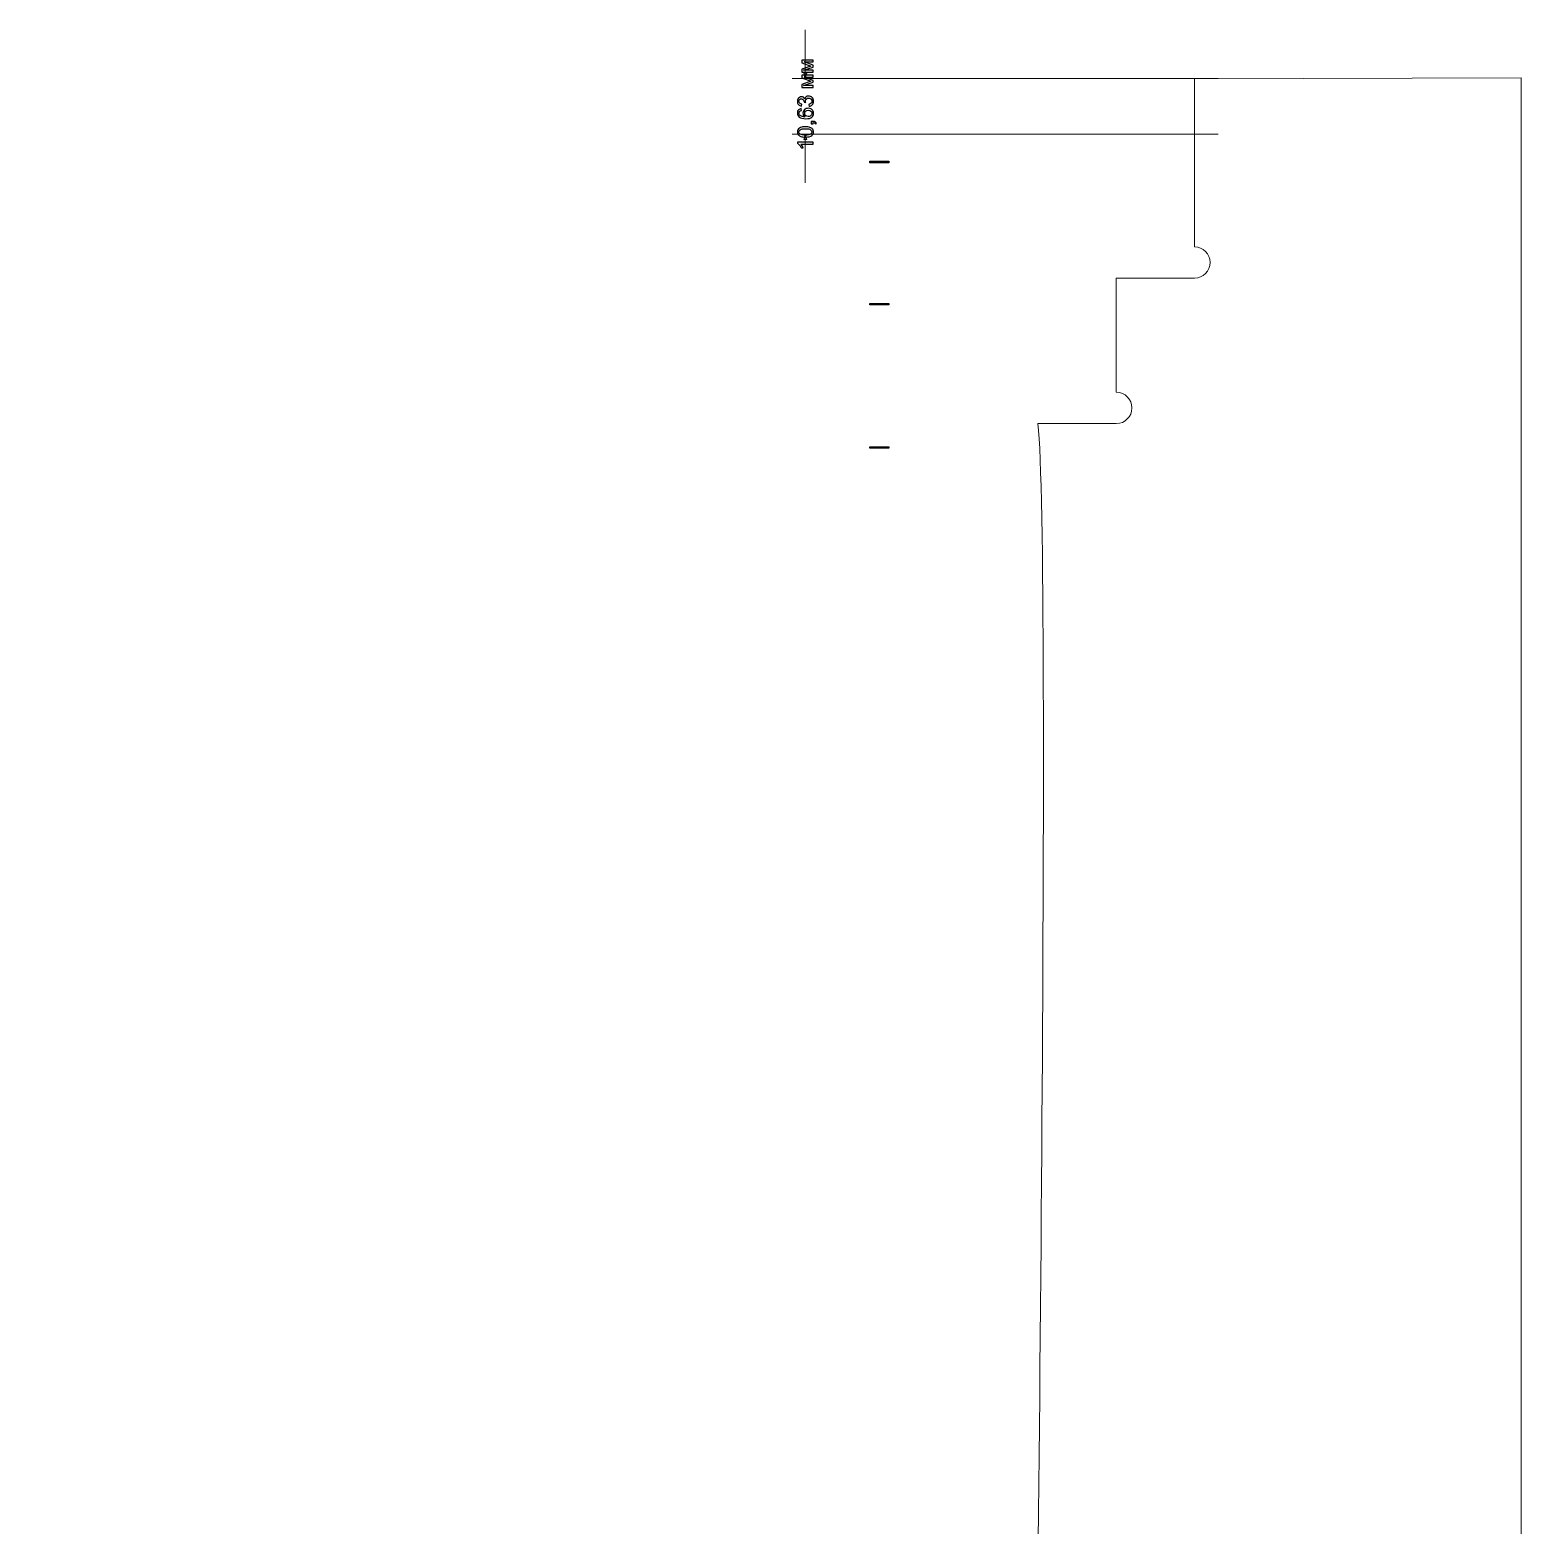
# Model space of a CAD drawing. Header units: millimetres. Extents: x -998 to 1016, y -1915 to 1914.
# Drawn here: x -95.7 to 190.1, y 1627.3 to 1913.8 of the extents above; entities that cross this region are included whole.
import ezdxf

# ---------------------------------------------------------------- set-up
doc = ezdxf.new("R2010")
doc.units = ezdxf.units.MM
doc.header["$MEASUREMENT"] = 0
doc.header["$XCLIPFRAME"] = 0
doc.layers.add('layer 1', color=7, linetype='Continuous')
picture_1 = doc.add_image_def('image1.jpg', size_in_pixel=(18734, 1526))
picture_2 = doc.add_image_def('image2.jpg', size_in_pixel=(18734, 1526))
picture_3 = doc.add_image_def('image3.jpg', size_in_pixel=(18734, 1526))

msp = doc.modelspace()

# ---------------------------------------------------------------- linework, layer by layer
at = {"layer": 'layer 1', "color": 155, "lineweight": 9}
for points in [[(52.8958, 1904.4737), (52.8958, 1904.4737), (52.8958, 1913.8064), (52.8958, 1913.8064)], [(131.9908, 1904.4737), (131.9908, 1904.4737), (50.3958, 1904.4737), (50.3958, 1904.4737)], [(131.9908, 1893.8458), (131.9908, 1893.8458), (50.3958, 1893.8458), (50.3958, 1893.8458)], [(52.8958, 1884.5131), (52.8958, 1884.5131), (52.8958, 1893.8458), (52.8958, 1893.8458)]]:
    msp.add_open_spline(points, degree=3, dxfattribs=at)
at = {"layer": 'layer 1', "color": 155}
for points, knots in [([(52.2205, 1905.7104), (52.2205, 1905.7104), (52.2205, 1906.2833), (52.2205, 1906.2833), (52.2205, 1906.2833), (52.2205, 1906.2833), (53.9787, 1906.864), (53.9787, 1906.864), (53.9787, 1906.864), (53.9787, 1906.864), (52.2205, 1907.5067), (52.2205, 1907.5067), (52.2205, 1907.5067), (52.2205, 1907.5067), (52.2205, 1908.0387), (52.2205, 1908.0387), (52.2205, 1908.0387), (52.2205, 1908.0387), (54.4176, 1908.0387), (54.4176, 1908.0387), (54.4176, 1908.0387), (54.4176, 1908.0387), (54.4176, 1907.6662), (54.4176, 1907.6662), (54.4176, 1907.6662), (54.4176, 1907.6662), (52.6488, 1907.6662), (52.6488, 1907.6662), (52.6488, 1907.6662), (52.6488, 1907.6662), (54.4176, 1907.0192), (54.4176, 1907.0192), (54.4176, 1907.0192), (54.4176, 1907.0192), (54.4176, 1906.6862), (54.4176, 1906.6862), (54.4176, 1906.6862), (54.4176, 1906.6862), (52.5641, 1906.0745), (52.5641, 1906.0745), (52.5641, 1906.0745), (52.5641, 1906.0745), (54.4176, 1906.0745), (54.4176, 1906.0745), (54.4176, 1906.0745), (54.4176, 1906.0745), (54.4176, 1905.7104), (54.4176, 1905.7104), (54.4176, 1905.7104), (54.4176, 1905.7104), (52.2205, 1905.7104), (52.2205, 1905.7104)], [0, 0, 0, 0, 0.07142857, 0.07142857, 0.07142857, 0.07142857, 0.14285714, 0.14285714, 0.14285714, 0.14285714, 0.21428571, 0.21428571, 0.21428571, 0.21428571, 0.28571429, 0.28571429, 0.28571429, 0.28571429, 0.35714286, 0.35714286, 0.35714286, 0.35714286, 0.42857143, 0.42857143, 0.42857143, 0.42857143, 0.5, 0.5, 0.5, 0.5, 0.57142857, 0.57142857, 0.57142857, 0.57142857, 0.64285714, 0.64285714, 0.64285714, 0.64285714, 0.71428571, 0.71428571, 0.71428571, 0.71428571, 0.78571429, 0.78571429, 0.78571429, 0.78571429, 0.85714286, 0.85714286, 0.85714286, 0.85714286, 1, 1, 1, 1]), ([(52.2205, 1902.8), (52.2205, 1902.8), (52.2205, 1903.3729), (52.2205, 1903.3729), (52.2205, 1903.3729), (52.2205, 1903.3729), (53.9787, 1903.9536), (53.9787, 1903.9536), (53.9787, 1903.9536), (53.9787, 1903.9536), (52.2205, 1904.5963), (52.2205, 1904.5963), (52.2205, 1904.5963), (52.2205, 1904.5963), (52.2205, 1905.1283), (52.2205, 1905.1283), (52.2205, 1905.1283), (52.2205, 1905.1283), (54.4176, 1905.1283), (54.4176, 1905.1283), (54.4176, 1905.1283), (54.4176, 1905.1283), (54.4176, 1904.7558), (54.4176, 1904.7558), (54.4176, 1904.7558), (54.4176, 1904.7558), (52.6488, 1904.7558), (52.6488, 1904.7558), (52.6488, 1904.7558), (52.6488, 1904.7558), (54.4176, 1904.1088), (54.4176, 1904.1088), (54.4176, 1904.1088), (54.4176, 1904.1088), (54.4176, 1903.7758), (54.4176, 1903.7758), (54.4176, 1903.7758), (54.4176, 1903.7758), (52.5641, 1903.1641), (52.5641, 1903.1641), (52.5641, 1903.1641), (52.5641, 1903.1641), (54.4176, 1903.1641), (54.4176, 1903.1641), (54.4176, 1903.1641), (54.4176, 1903.1641), (54.4176, 1902.8), (54.4176, 1902.8), (54.4176, 1902.8), (54.4176, 1902.8), (52.2205, 1902.8), (52.2205, 1902.8)], [0, 0, 0, 0, 0.07142857, 0.07142857, 0.07142857, 0.07142857, 0.14285714, 0.14285714, 0.14285714, 0.14285714, 0.21428571, 0.21428571, 0.21428571, 0.21428571, 0.28571429, 0.28571429, 0.28571429, 0.28571429, 0.35714286, 0.35714286, 0.35714286, 0.35714286, 0.42857143, 0.42857143, 0.42857143, 0.42857143, 0.5, 0.5, 0.5, 0.5, 0.57142857, 0.57142857, 0.57142857, 0.57142857, 0.64285714, 0.64285714, 0.64285714, 0.64285714, 0.71428571, 0.71428571, 0.71428571, 0.71428571, 0.78571429, 0.78571429, 0.78571429, 0.78571429, 0.85714286, 0.85714286, 0.85714286, 0.85714286, 1, 1, 1, 1]), ([(53.6133, 1899.1551), (53.6133, 1899.1551), (53.5625, 1899.5276), (53.5625, 1899.5276), (53.5625, 1899.5276), (53.7741, 1899.5707), (53.9265, 1899.6426), (54.0197, 1899.7449), (54.0197, 1899.7449), (54.1128, 1899.8472), (54.1594, 1899.9728), (54.1594, 1900.1217), (54.1594, 1900.1217), (54.1594, 1900.2981), (54.0987, 1900.447), (53.9773, 1900.5669), (53.9773, 1900.5669), (53.856, 1900.6868), (53.7057, 1900.7468), (53.5265, 1900.7468), (53.5265, 1900.7468), (53.3557, 1900.7468), (53.2146, 1900.6911), (53.1032, 1900.5789), (53.1032, 1900.5789), (52.9924, 1900.4674), (52.9367, 1900.3256), (52.9367, 1900.1527), (52.9367, 1900.1527), (52.9367, 1900.0822), (52.9508, 1899.9947), (52.9783, 1899.8896), (52.9783, 1899.8896), (52.9783, 1899.8896), (52.6523, 1899.9312), (52.6523, 1899.9312), (52.6523, 1899.9312), (52.6551, 1899.9559), (52.6565, 1899.9764), (52.6565, 1899.9912), (52.6565, 1899.9912), (52.6565, 1900.1506), (52.6149, 1900.2932), (52.5324, 1900.4209), (52.5324, 1900.4209), (52.4498, 1900.5479), (52.3228, 1900.6114), (52.1514, 1900.6114), (52.1514, 1900.6114), (52.0152, 1900.6114), (51.9023, 1900.5648), (51.8127, 1900.4724), (51.8127, 1900.4724), (51.7231, 1900.3799), (51.6787, 1900.2607), (51.6787, 1900.1146), (51.6787, 1900.1146), (51.6787, 1899.9693), (51.7245, 1899.8487), (51.8162, 1899.752), (51.8162, 1899.752), (51.908, 1899.6553), (52.0455, 1899.5932), (52.229, 1899.5657), (52.229, 1899.5657), (52.229, 1899.5657), (52.1613, 1899.1932), (52.1613, 1899.1932), (52.1613, 1899.1932), (51.9115, 1899.2391), (51.7175, 1899.3421), (51.5799, 1899.5036), (51.5799, 1899.5036), (51.4423, 1899.6645), (51.3739, 1899.8656), (51.3739, 1900.1055), (51.3739, 1900.1055), (51.3739, 1900.2706), (51.4091, 1900.423), (51.4804, 1900.562), (51.4804, 1900.562), (51.551, 1900.7017), (51.6476, 1900.8082), (51.7697, 1900.8816), (51.7697, 1900.8816), (51.8924, 1900.9557), (52.0223, 1900.9924), (52.1598, 1900.9924), (52.1598, 1900.9924), (52.2904, 1900.9924), (52.4089, 1900.9571), (52.5161, 1900.8872), (52.5161, 1900.8872), (52.6234, 1900.8167), (52.7088, 1900.7122), (52.7723, 1900.5747), (52.7723, 1900.5747), (52.8132, 1900.7539), (52.8993, 1900.8929), (53.0298, 1900.9924), (53.0298, 1900.9924), (53.1596, 1901.0911), (53.3233, 1901.1405), (53.5187, 1901.1405), (53.5187, 1901.1405), (53.7833, 1901.1405), (54.0084, 1901.0439), (54.1925, 1900.8512), (54.1925, 1900.8512), (54.3767, 1900.6579), (54.4684, 1900.4138), (54.4684, 1900.1189), (54.4684, 1900.1189), (54.4684, 1899.8529), (54.3894, 1899.6321), (54.2306, 1899.4564), (54.2306, 1899.4564), (54.0719, 1899.28), (53.8659, 1899.1798), (53.6133, 1899.1551)], [0, 0, 0, 0, 0.03225806, 0.03225806, 0.03225806, 0.03225806, 0.06451613, 0.06451613, 0.06451613, 0.06451613, 0.09677419, 0.09677419, 0.09677419, 0.09677419, 0.12903226, 0.12903226, 0.12903226, 0.12903226, 0.16129032, 0.16129032, 0.16129032, 0.16129032, 0.19354839, 0.19354839, 0.19354839, 0.19354839, 0.22580645, 0.22580645, 0.22580645, 0.22580645, 0.25806452, 0.25806452, 0.25806452, 0.25806452, 0.29032258, 0.29032258, 0.29032258, 0.29032258, 0.32258065, 0.32258065, 0.32258065, 0.32258065, 0.35483871, 0.35483871, 0.35483871, 0.35483871, 0.38709677, 0.38709677, 0.38709677, 0.38709677, 0.41935484, 0.41935484, 0.41935484, 0.41935484, 0.4516129, 0.4516129, 0.4516129, 0.4516129, 0.48387097, 0.48387097, 0.48387097, 0.48387097, 0.51612903, 0.51612903, 0.51612903, 0.51612903, 0.5483871, 0.5483871, 0.5483871, 0.5483871, 0.58064516, 0.58064516, 0.58064516, 0.58064516, 0.61290323, 0.61290323, 0.61290323, 0.61290323, 0.64516129, 0.64516129, 0.64516129, 0.64516129, 0.67741935, 0.67741935, 0.67741935, 0.67741935, 0.70967742, 0.70967742, 0.70967742, 0.70967742, 0.74193548, 0.74193548, 0.74193548, 0.74193548, 0.77419355, 0.77419355, 0.77419355, 0.77419355, 0.80645161, 0.80645161, 0.80645161, 0.80645161, 0.83870968, 0.83870968, 0.83870968, 0.83870968, 0.87096774, 0.87096774, 0.87096774, 0.87096774, 0.90322581, 0.90322581, 0.90322581, 0.90322581, 0.93548387, 0.93548387, 0.93548387, 0.93548387, 1, 1, 1, 1]), ([(52.1274, 1898.7353), (52.1274, 1898.7353), (52.157, 1898.367), (52.157, 1898.367), (52.157, 1898.367), (52.011, 1898.3339), (51.9044, 1898.2866), (51.8381, 1898.2252), (51.8381, 1898.2252), (51.7316, 1898.1243), (51.6787, 1897.9994), (51.6787, 1897.8513), (51.6787, 1897.8513), (51.6787, 1897.732), (51.7118, 1897.6262), (51.7781, 1897.5352), (51.7781, 1897.5352), (51.8635, 1897.4181), (51.9877, 1897.3263), (52.1514, 1897.2579), (52.1514, 1897.2579), (52.3158, 1897.1902), (52.5493, 1897.1549), (52.852, 1897.1521), (52.852, 1897.1521), (52.7158, 1897.2417), (52.6142, 1897.3517), (52.5486, 1897.4816), (52.5486, 1897.4816), (52.4823, 1897.6114), (52.4491, 1897.7468), (52.4491, 1897.8894), (52.4491, 1897.8894), (52.4491, 1898.1377), (52.5408, 1898.3494), (52.7236, 1898.5244), (52.7236, 1898.5244), (52.9063, 1898.6986), (53.142, 1898.7861), (53.4319, 1898.7861), (53.4319, 1898.7861), (53.6224, 1898.7861), (53.7988, 1898.7452), (53.9625, 1898.6634), (53.9625, 1898.6634), (54.1262, 1898.5808), (54.2511, 1898.4686), (54.3379, 1898.3247), (54.3379, 1898.3247), (54.4247, 1898.1815), (54.4684, 1898.0185), (54.4684, 1897.8364), (54.4684, 1897.8364), (54.4684, 1897.5267), (54.3541, 1897.2734), (54.1262, 1897.0773), (54.1262, 1897.0773), (53.8983, 1896.8818), (53.5223, 1896.7838), (52.9987, 1896.7838), (52.9987, 1896.7838), (52.4131, 1896.7838), (51.987, 1896.8924), (51.721, 1897.109), (51.721, 1897.109), (51.4896, 1897.2981), (51.3739, 1897.5528), (51.3739, 1897.8738), (51.3739, 1897.8738), (51.3739, 1898.1123), (51.4409, 1898.3085), (51.5742, 1898.4609), (51.5742, 1898.4609), (51.7076, 1898.6133), (51.8917, 1898.705), (52.1274, 1898.7353)], [0, 0, 0, 0, 0.05, 0.05, 0.05, 0.05, 0.1, 0.1, 0.1, 0.1, 0.15, 0.15, 0.15, 0.15, 0.2, 0.2, 0.2, 0.2, 0.25, 0.25, 0.25, 0.25, 0.3, 0.3, 0.3, 0.3, 0.35, 0.35, 0.35, 0.35, 0.4, 0.4, 0.4, 0.4, 0.45, 0.45, 0.45, 0.45, 0.5, 0.5, 0.5, 0.5, 0.55, 0.55, 0.55, 0.55, 0.6, 0.6, 0.6, 0.6, 0.65, 0.65, 0.65, 0.65, 0.7, 0.7, 0.7, 0.7, 0.75, 0.75, 0.75, 0.75, 0.8, 0.8, 0.8, 0.8, 0.85, 0.85, 0.85, 0.85, 0.9, 0.9, 0.9, 0.9, 1, 1, 1, 1]), ([(53.4355, 1897.2113), (53.5639, 1897.2113), (53.6867, 1897.2388), (53.8038, 1897.2932), (53.8038, 1897.2932), (53.9209, 1897.3475), (54.0105, 1897.4237), (54.0719, 1897.5204), (54.0719, 1897.5204), (54.1333, 1897.6177), (54.1636, 1897.7207), (54.1636, 1897.8301), (54.1636, 1897.8301), (54.1636, 1897.9888), (54.1001, 1898.1243), (53.9731, 1898.2365), (53.9731, 1898.2365), (53.8461, 1898.3487), (53.674, 1898.4051), (53.4559, 1898.4051), (53.4559, 1898.4051), (53.2464, 1898.4051), (53.0813, 1898.3494), (52.9606, 1898.2386), (52.9606, 1898.2386), (52.84, 1898.1278), (52.7793, 1897.9867), (52.7793, 1897.8153), (52.7793, 1897.8153), (52.7793, 1897.6474), (52.84, 1897.5041), (52.9606, 1897.387), (52.9606, 1897.387), (53.0813, 1897.2699), (53.2393, 1897.2113), (53.4355, 1897.2113)], [0, 0, 0, 0, 0.1, 0.1, 0.1, 0.1, 0.2, 0.2, 0.2, 0.2, 0.3, 0.3, 0.3, 0.3, 0.4, 0.4, 0.4, 0.4, 0.5, 0.5, 0.5, 0.5, 0.6, 0.6, 0.6, 0.6, 0.7, 0.7, 0.7, 0.7, 0.8, 0.8, 0.8, 0.8, 1, 1, 1, 1]), ([(52.9218, 1893.2701), (52.5641, 1893.2701), (52.2748, 1893.3068), (52.0561, 1893.3802), (52.0561, 1893.3802), (51.8367, 1893.4542), (51.6681, 1893.5636), (51.5502, 1893.709), (51.5502, 1893.709), (51.4324, 1893.8536), (51.3739, 1894.0363), (51.3739, 1894.2565), (51.3739, 1894.2565), (51.3739, 1894.4187), (51.4063, 1894.5613), (51.4719, 1894.6847), (51.4719, 1894.6847), (51.5375, 1894.8075), (51.6321, 1894.9091), (51.7556, 1894.9881), (51.7556, 1894.9881), (51.8783, 1895.0671), (52.0286, 1895.1292), (52.2057, 1895.1744), (52.2057, 1895.1744), (52.3828, 1895.2202), (52.622, 1895.2428), (52.9218, 1895.2428), (52.9218, 1895.2428), (53.2774, 1895.2428), (53.5653, 1895.2061), (53.784, 1895.1335), (53.784, 1895.1335), (54.0034, 1895.0608), (54.1721, 1894.9514), (54.2906, 1894.8061), (54.2906, 1894.8061), (54.4091, 1894.6614), (54.4684, 1894.478), (54.4684, 1894.2565), (54.4684, 1894.2565), (54.4684, 1893.9651), (54.3647, 1893.7358), (54.1565, 1893.5693), (54.1565, 1893.5693), (53.9025, 1893.3696), (53.4912, 1893.2701), (52.9218, 1893.2701)], [0, 0, 0, 0, 0.07692308, 0.07692308, 0.07692308, 0.07692308, 0.15384615, 0.15384615, 0.15384615, 0.15384615, 0.23076923, 0.23076923, 0.23076923, 0.23076923, 0.30769231, 0.30769231, 0.30769231, 0.30769231, 0.38461538, 0.38461538, 0.38461538, 0.38461538, 0.46153846, 0.46153846, 0.46153846, 0.46153846, 0.53846154, 0.53846154, 0.53846154, 0.53846154, 0.61538462, 0.61538462, 0.61538462, 0.61538462, 0.69230769, 0.69230769, 0.69230769, 0.69230769, 0.76923077, 0.76923077, 0.76923077, 0.76923077, 0.84615385, 0.84615385, 0.84615385, 0.84615385, 1, 1, 1, 1]), ([(52.9232, 1893.6511), (53.4221, 1893.6511), (53.7537, 1893.709), (53.9174, 1893.8254), (53.9174, 1893.8254), (54.0818, 1893.9418), (54.1636, 1894.0857), (54.1636, 1894.2565), (54.1636, 1894.2565), (54.1636, 1894.4272), (54.0811, 1894.5711), (53.9167, 1894.6875), (53.9167, 1894.6875), (53.7516, 1894.804), (53.4207, 1894.8618), (52.9232, 1894.8618), (52.9232, 1894.8618), (52.4244, 1894.8618), (52.0928, 1894.804), (51.9291, 1894.6875), (51.9291, 1894.6875), (51.7647, 1894.5718), (51.6829, 1894.4265), (51.6829, 1894.2522), (51.6829, 1894.2522), (51.6829, 1894.0815), (51.7556, 1893.9446), (51.9002, 1893.8423), (51.9002, 1893.8423), (52.0843, 1893.7146), (52.4258, 1893.6511), (52.9232, 1893.6511)], [0, 0, 0, 0, 0.11111111, 0.11111111, 0.11111111, 0.11111111, 0.22222222, 0.22222222, 0.22222222, 0.22222222, 0.33333333, 0.33333333, 0.33333333, 0.33333333, 0.44444444, 0.44444444, 0.44444444, 0.44444444, 0.55555556, 0.55555556, 0.55555556, 0.55555556, 0.66666667, 0.66666667, 0.66666667, 0.66666667, 0.77777778, 0.77777778, 0.77777778, 0.77777778, 1, 1, 1, 1]), ([(54.4176, 1895.8235), (54.4176, 1895.8235), (53.9943, 1895.8235), (53.9943, 1895.8235), (53.9943, 1895.8235), (53.9943, 1895.8235), (53.9943, 1896.2468), (53.9943, 1896.2468), (53.9943, 1896.2468), (53.9943, 1896.2468), (54.4176, 1896.2468), (54.4176, 1896.2468), (54.4176, 1896.2468), (54.5735, 1896.2468), (54.6998, 1896.2193), (54.7958, 1896.1635), (54.7958, 1896.1635), (54.8917, 1896.1085), (54.9665, 1896.0203), (55.0187, 1895.8997), (55.0187, 1895.8997), (55.0187, 1895.8997), (54.8579, 1895.7981), (54.8579, 1895.7981), (54.8579, 1895.7981), (54.8233, 1895.8771), (54.7725, 1895.9349), (54.7062, 1895.9716), (54.7062, 1895.9716), (54.6391, 1896.009), (54.5432, 1896.0302), (54.4176, 1896.0344), (54.4176, 1896.0344), (54.4176, 1896.0344), (54.4176, 1895.8235), (54.4176, 1895.8235)], [0, 0, 0, 0, 0.1, 0.1, 0.1, 0.1, 0.2, 0.2, 0.2, 0.2, 0.3, 0.3, 0.3, 0.3, 0.4, 0.4, 0.4, 0.4, 0.5, 0.5, 0.5, 0.5, 0.6, 0.6, 0.6, 0.6, 0.7, 0.7, 0.7, 0.7, 0.8, 0.8, 0.8, 0.8, 1, 1, 1, 1]), ([(54.4176, 1892.3127), (54.4176, 1892.3127), (54.4176, 1891.9402), (54.4176, 1891.9402), (54.4176, 1891.9402), (54.4176, 1891.9402), (52.0455, 1891.9402), (52.0455, 1891.9402), (52.0455, 1891.9402), (52.1316, 1891.8506), (52.217, 1891.7327), (52.3024, 1891.5874), (52.3024, 1891.5874), (52.3877, 1891.442), (52.4519, 1891.3108), (52.4943, 1891.1951), (52.4943, 1891.1951), (52.4943, 1891.1951), (52.1344, 1891.1951), (52.1344, 1891.1951), (52.1344, 1891.1951), (52.0371, 1891.4032), (51.9185, 1891.5853), (51.7788, 1891.7412), (51.7788, 1891.7412), (51.6398, 1891.8971), (51.5051, 1892.0079), (51.3739, 1892.0728), (51.3739, 1892.0728), (51.3739, 1892.0728), (51.3739, 1892.3127), (51.3739, 1892.3127), (51.3739, 1892.3127), (51.3739, 1892.3127), (54.4176, 1892.3127), (54.4176, 1892.3127)], [0, 0, 0, 0, 0.1, 0.1, 0.1, 0.1, 0.2, 0.2, 0.2, 0.2, 0.3, 0.3, 0.3, 0.3, 0.4, 0.4, 0.4, 0.4, 0.5, 0.5, 0.5, 0.5, 0.6, 0.6, 0.6, 0.6, 0.7, 0.7, 0.7, 0.7, 0.8, 0.8, 0.8, 0.8, 1, 1, 1, 1])]:
    msp.add_open_spline(points, degree=3, knots=knots, dxfattribs=at)
at = {"layer": 'layer 1', "color": 155, "lineweight": 9}
for points in [[(53.168, 1905.4896), (53.168, 1905.4896), (52.8958, 1904.4737), (52.8958, 1904.4737), (52.8958, 1904.4737), (52.8958, 1904.4737), (52.6235, 1905.4896), (52.6235, 1905.4896), (52.6235, 1905.4896), (52.6235, 1905.4896), (53.168, 1905.4896), (53.168, 1905.4896)], [(53.168, 1892.8298), (53.168, 1892.8298), (52.8958, 1893.8458), (52.8958, 1893.8458), (52.8958, 1893.8458), (52.8958, 1893.8458), (52.6235, 1892.8298), (52.6235, 1892.8298), (52.6235, 1892.8298), (52.6235, 1892.8298), (53.168, 1892.8298), (53.168, 1892.8298)]]:
    msp.add_open_spline(points, degree=3, knots=[0, 0, 0, 0, 0.25, 0.25, 0.25, 0.25, 0.5, 0.5, 0.5, 0.5, 1, 1, 1, 1], dxfattribs=at)
at = {"layer": 'layer 1', "color": 114, "lineweight": 9}
msp.add_open_spline([(144.4676, -161.6374), (144.4676, -161.6374), (144.4676, -182.6297), (144.4676, -182.6297), (144.4676, -182.6297), (144.4676, -182.6297), (44.4676, -182.6297), (44.4676, -182.6297), (44.4676, -182.6297), (44.4676, -182.6297), (44.4676, -161.6374), (44.4676, -161.6374), (44.4676, -161.6374), (44.4676, -161.6374), (44.4677, -161.6297), (44.4677, -161.6297), (44.4677, -161.6297), (44.4677, -159.9729), (43.1245, -158.6297), (41.4677, -158.6297), (41.4677, -158.6297), (39.8109, -158.6297), (38.4677, -159.9729), (38.4677, -161.6297), (38.4677, -161.6297), (38.4677, -161.6297), (-49.5324, -161.6297), (-49.5324, -161.6297), (-49.5324, -161.6297), (-49.5324, -159.9728), (-50.8755, -158.6297), (-52.5324, -158.6297), (-52.5324, -158.6297), (-54.1893, -158.6297), (-55.5324, -159.9728), (-55.5324, -161.6297), (-55.5324, -161.6297), (-55.5324, -161.6297), (-55.5324, -182.6297), (-55.5324, -182.6297), (-55.5324, -182.6297), (-55.5324, -182.6297), (-155.5324, -182.6297), (-155.5324, -182.6297), (-155.5324, -182.6297), (-155.5324, -182.6297), (-155.5324, -161.6297), (-155.5324, -161.6297), (-155.5324, -161.6297), (-155.5324, -159.9728), (-156.8755, -158.6297), (-158.5324, -158.6297), (-158.5324, -158.6297), (-160.1893, -158.6297), (-161.5324, -159.9728), (-161.5324, -161.6297), (-161.5324, -161.6297), (-161.5324, -161.6297), (-186.5324, -161.6297), (-186.5324, -161.6297), (-186.5324, -161.6297), (-186.5324, -161.6297), (-186.5324, -161.621), (-186.5324, -161.621), (-186.5324, -161.621), (-186.5324, -161.621), (-186.5324, -157.6384), (-186.5324, -157.6384), (-186.5324, -157.6384), (-186.5324, -143.8456), (-186.5324, -127.4138), (-186.5324, -113.621), (-186.5324, -113.621), (-185.5152, -113.527), (-184.7189, -112.7028), (-184.7189, -111.6297), (-184.7189, -111.6297), (-184.7189, -110.5566), (-185.6149, -109.6297), (-186.7189, -109.6297), (-186.7189, -109.6297), (-186.7189, -109.6297), (-186.7991, -109.6297), (-186.7991, -109.6297), (-186.7991, -109.6297), (-186.7991, -109.6297), (-196.3095, -109.6297), (-196.3095, -109.6297), (-196.3095, -109.6297), (-196.3095, -109.6297), (-196.5324, -109.6421), (-196.5324, -109.6421), (-196.5324, -109.6421), (-197.532, -109.753), (-198.3095, -110.6005), (-198.3095, -111.6297), (-198.3095, -111.6297), (-198.3095, -112.6589), (-197.532, -113.5064), (-196.5324, -113.6173), (-196.5324, -113.6173), (-196.5324, -127.4206), (-196.5324, -143.8388), (-196.5324, -157.6421), (-196.5324, -157.6421), (-196.5324, -157.6421), (-196.5324, -161.6173), (-196.5324, -161.6173), (-196.5324, -161.6173), (-196.5324, -161.6173), (-196.5324, -161.6297), (-196.5324, -161.6297), (-196.5324, -161.6297), (-196.5324, -161.6297), (-205.0811, -161.6297), (-205.0811, -161.6297), (-205.0811, -161.6297), (-205.3639, -161.6297), (-205.5325, -161.5372), (-205.5325, -161.2882), (-205.5325, -161.2882), (-205.5325, -161.2882), (-205.5321, 510.098), (-205.5321, 510.098), (-205.5321, 510.098), (-205.5321, 812.9818), (-205.5321, 994.5099), (-205.5321, 1297.3937), (-205.5321, 1297.3937), (-205.5321, 1435.6691), (86.4509, 1406.9977), (96.8733, 1557.3874), (96.8733, 1557.3874), (96.9943, 1584.7277), (100.0804, 1813.5655), (97.475, 1838.3703), (97.475, 1838.3703), (97.475, 1838.3703), (112.475, 1838.3703), (112.475, 1838.3703), (112.475, 1838.3703), (114.1319, 1838.3703), (115.475, 1839.7134), (115.475, 1841.3703), (115.475, 1841.3703), (115.475, 1843.0272), (114.1319, 1844.3703), (112.475, 1844.3703), (112.475, 1844.3703), (112.475, 1844.3703), (112.475, 1859.3709), (112.475, 1859.3709), (112.475, 1859.3709), (112.475, 1859.3709), (112.475, 1866.2398), (112.475, 1866.2398), (112.475, 1866.2398), (112.475, 1866.2398), (127.475, 1866.2398), (127.475, 1866.2398), (127.475, 1866.2398), (129.1319, 1866.2398), (130.475, 1867.5829), (130.475, 1869.2398), (130.475, 1869.2398), (130.475, 1870.8967), (129.1319, 1872.2398), (127.475, 1872.2398), (127.475, 1872.2398), (127.475, 1872.2398), (127.475, 1887.2397), (127.475, 1887.2397), (127.475, 1887.2397), (127.475, 1887.2397), (127.475, 1894.1092), (127.475, 1894.1092), (127.475, 1894.1092), (127.475, 1897.5437), (127.4443, 1903.1743), (127.475, 1904.4518), (127.475, 1904.4518), (127.475, 1904.4518), (190.0529, 1904.6473), (190.0529, 1904.6473), (190.0529, 1904.6473), (190.0529, 1662.555), (190.0529, 1420.9626), (190.0529, 1178.8703), (190.0529, 1178.8703), (190.0529, 1178.8703), (-43.8065, 1178.8703), (-43.8065, 1178.8703), (-43.8065, 1178.8703), (-43.8065, 1178.8703), (-43.8065, 1178.8704), (-43.8065, 1178.8704), (-43.8065, 1178.8704), (-43.8065, 1180.5273), (-45.1496, 1181.8704), (-46.8065, 1181.8704), (-46.8065, 1181.8704), (-49.5989, 1181.8704), (-49.8406, 1178.8703), (-49.8682, 1178.8703), (-49.8682, 1178.8703), (-49.8682, 1178.8703), (-49.8682, 1162.8703), (-49.8682, 1162.8703), (-49.8682, 1162.8703), (-49.8411, 1162.8703), (-49.5982, 1159.8703), (-46.8065, 1159.8703), (-46.8065, 1159.8703), (-45.1496, 1159.8703), (-43.8065, 1161.2134), (-43.8065, 1162.8703), (-43.8065, 1162.8703), (-43.8065, 1162.8703), (190.0529, 1162.8703), (190.0529, 1162.8703), (190.0529, 1162.8703), (190.0529, 1162.8703), (190.0529, 843.8703), (190.0529, 843.8703), (190.0529, 843.8703), (190.0529, 843.8703), (-43.8065, 843.8703), (-43.8065, 843.8703), (-43.8065, 843.8703), (-43.8065, 843.8703), (-43.8065, 843.8704), (-43.8065, 843.8704), (-43.8065, 843.8704), (-43.8065, 845.5273), (-45.1496, 846.8704), (-46.8065, 846.8704), (-46.8065, 846.8704), (-49.5975, 846.8704), (-49.8422, 843.8703), (-49.8682, 843.8703), (-49.8682, 843.8703), (-49.8682, 843.8703), (-49.8682, 827.8703), (-49.8682, 827.8703), (-49.8682, 827.8703), (-49.8411, 827.8703), (-49.5982, 824.8703), (-46.8065, 824.8703), (-46.8065, 824.8703), (-45.1496, 824.8703), (-43.8065, 826.2134), (-43.8065, 827.8703), (-43.8065, 827.8703), (-43.8065, 827.8703), (190.0529, 827.8703), (190.0529, 827.8703), (190.0529, 827.8703), (190.0529, 827.8703), (190.0529, 508.8703), (190.0529, 508.8703), (190.0529, 508.8703), (190.0529, 508.8703), (-43.8065, 508.8703), (-43.8065, 508.8703), (-43.8065, 508.8703), (-43.8065, 510.5272), (-45.1496, 511.8703), (-46.8065, 511.8703), (-46.8065, 511.8703), (-48.4634, 511.8703), (-49.8682, 510.5272), (-49.8682, 508.8703), (-49.8682, 508.8703), (-49.8682, 508.8703), (-49.8682, 492.8703), (-49.8682, 492.8703), (-49.8682, 492.8703), (-49.8682, 491.2134), (-48.4634, 489.8703), (-46.8065, 489.8703), (-46.8065, 489.8703), (-45.1496, 489.8703), (-43.8065, 491.2134), (-43.8065, 492.8703), (-43.8065, 492.8703), (-43.8065, 492.8703), (190.0529, 492.8703), (190.0529, 492.8703), (190.0529, 492.8703), (190.0529, 492.8703), (190.0529, 173.8703), (190.0529, 173.8703), (190.0529, 173.8703), (190.0529, 173.8703), (-43.8065, 173.8703), (-43.8065, 173.8703), (-43.8065, 173.8703), (-43.8065, 175.5272), (-45.1496, 176.8703), (-46.8065, 176.8703), (-46.8065, 176.8703), (-48.4634, 176.8703), (-49.8682, 175.5272), (-49.8682, 173.8703), (-49.8682, 173.8703), (-49.8682, 173.8703), (-49.8682, 157.8703), (-49.8682, 157.8703), (-49.8682, 157.8703), (-49.8682, 156.2134), (-48.4634, 154.8703), (-46.8065, 154.8703), (-46.8065, 154.8703), (-45.1496, 154.8703), (-43.8065, 156.2134), (-43.8065, 157.8703), (-43.8065, 157.8703), (-43.8065, 157.8703), (190.0529, 157.8703), (190.0529, 157.8703), (190.0529, 157.8703), (190.0529, 157.8703), (190.0529, -161.6297), (190.0529, -161.6297), (190.0529, -161.6297), (190.0529, -161.6297), (150.4675, -161.6297), (150.4675, -161.6297), (150.4675, -161.6297), (150.4675, -159.9729), (149.1243, -158.6297), (147.4675, -158.6297), (147.4675, -158.6297), (145.8107, -158.6297), (144.4675, -159.9729), (144.4675, -161.6297), (144.4675, -161.6297), (144.4675, -161.6297), (144.4676, -161.6374), (144.4676, -161.6374)], degree=3, knots=[0, 0, 0, 0, 0.01162791, 0.01162791, 0.01162791, 0.01162791, 0.02325581, 0.02325581, 0.02325581, 0.02325581, 0.03488372, 0.03488372, 0.03488372, 0.03488372, 0.04651163, 0.04651163, 0.04651163, 0.04651163, 0.05813953, 0.05813953, 0.05813953, 0.05813953, 0.06976744, 0.06976744, 0.06976744, 0.06976744, 0.08139535, 0.08139535, 0.08139535, 0.08139535, 0.09302326, 0.09302326, 0.09302326, 0.09302326, 0.10465116, 0.10465116, 0.10465116, 0.10465116, 0.11627907, 0.11627907, 0.11627907, 0.11627907, 0.12790698, 0.12790698, 0.12790698, 0.12790698, 0.13953488, 0.13953488, 0.13953488, 0.13953488, 0.15116279, 0.15116279, 0.15116279, 0.15116279, 0.1627907, 0.1627907, 0.1627907, 0.1627907, 0.1744186, 0.1744186, 0.1744186, 0.1744186, 0.18604651, 0.18604651, 0.18604651, 0.18604651, 0.19767442, 0.19767442, 0.19767442, 0.19767442, 0.20930233, 0.20930233, 0.20930233, 0.20930233, 0.22093023, 0.22093023, 0.22093023, 0.22093023, 0.23255814, 0.23255814, 0.23255814, 0.23255814, 0.24418605, 0.24418605, 0.24418605, 0.24418605, 0.25581395, 0.25581395, 0.25581395, 0.25581395, 0.26744186, 0.26744186, 0.26744186, 0.26744186, 0.27906977, 0.27906977, 0.27906977, 0.27906977, 0.29069767, 0.29069767, 0.29069767, 0.29069767, 0.30232558, 0.30232558, 0.30232558, 0.30232558, 0.31395349, 0.31395349, 0.31395349, 0.31395349, 0.3255814, 0.3255814, 0.3255814, 0.3255814, 0.3372093, 0.3372093, 0.3372093, 0.3372093, 0.34883721, 0.34883721, 0.34883721, 0.34883721, 0.36046512, 0.36046512, 0.36046512, 0.36046512, 0.37209302, 0.37209302, 0.37209302, 0.37209302, 0.38372093, 0.38372093, 0.38372093, 0.38372093, 0.39534884, 0.39534884, 0.39534884, 0.39534884, 0.40697674, 0.40697674, 0.40697674, 0.40697674, 0.41860465, 0.41860465, 0.41860465, 0.41860465, 0.43023256, 0.43023256, 0.43023256, 0.43023256, 0.44186047, 0.44186047, 0.44186047, 0.44186047, 0.45348837, 0.45348837, 0.45348837, 0.45348837, 0.46511628, 0.46511628, 0.46511628, 0.46511628, 0.47674419, 0.47674419, 0.47674419, 0.47674419, 0.48837209, 0.48837209, 0.48837209, 0.48837209, 0.5, 0.5, 0.5, 0.5, 0.51162791, 0.51162791, 0.51162791, 0.51162791, 0.52325581, 0.52325581, 0.52325581, 0.52325581, 0.53488372, 0.53488372, 0.53488372, 0.53488372, 0.54651163, 0.54651163, 0.54651163, 0.54651163, 0.55813953, 0.55813953, 0.55813953, 0.55813953, 0.56976744, 0.56976744, 0.56976744, 0.56976744, 0.58139535, 0.58139535, 0.58139535, 0.58139535, 0.59302326, 0.59302326, 0.59302326, 0.59302326, 0.60465116, 0.60465116, 0.60465116, 0.60465116, 0.61627907, 0.61627907, 0.61627907, 0.61627907, 0.62790698, 0.62790698, 0.62790698, 0.62790698, 0.63953488, 0.63953488, 0.63953488, 0.63953488, 0.65116279, 0.65116279, 0.65116279, 0.65116279, 0.6627907, 0.6627907, 0.6627907, 0.6627907, 0.6744186, 0.6744186, 0.6744186, 0.6744186, 0.68604651, 0.68604651, 0.68604651, 0.68604651, 0.69767442, 0.69767442, 0.69767442, 0.69767442, 0.70930233, 0.70930233, 0.70930233, 0.70930233, 0.72093023, 0.72093023, 0.72093023, 0.72093023, 0.73255814, 0.73255814, 0.73255814, 0.73255814, 0.74418605, 0.74418605, 0.74418605, 0.74418605, 0.75581395, 0.75581395, 0.75581395, 0.75581395, 0.76744186, 0.76744186, 0.76744186, 0.76744186, 0.77906977, 0.77906977, 0.77906977, 0.77906977, 0.79069767, 0.79069767, 0.79069767, 0.79069767, 0.80232558, 0.80232558, 0.80232558, 0.80232558, 0.81395349, 0.81395349, 0.81395349, 0.81395349, 0.8255814, 0.8255814, 0.8255814, 0.8255814, 0.8372093, 0.8372093, 0.8372093, 0.8372093, 0.84883721, 0.84883721, 0.84883721, 0.84883721, 0.86046512, 0.86046512, 0.86046512, 0.86046512, 0.87209302, 0.87209302, 0.87209302, 0.87209302, 0.88372093, 0.88372093, 0.88372093, 0.88372093, 0.89534884, 0.89534884, 0.89534884, 0.89534884, 0.90697674, 0.90697674, 0.90697674, 0.90697674, 0.91860465, 0.91860465, 0.91860465, 0.91860465, 0.93023256, 0.93023256, 0.93023256, 0.93023256, 0.94186047, 0.94186047, 0.94186047, 0.94186047, 0.95348837, 0.95348837, 0.95348837, 0.95348837, 0.96511628, 0.96511628, 0.96511628, 0.96511628, 0.97674419, 0.97674419, 0.97674419, 0.97674419, 1, 1, 1, 1], dxfattribs=at)

# ---------------------------------------------------------------- pictures from other files: only their frames are drawn
at = {"layer": 'layer 1', "color": 250}
image = msp.add_image(picture_3, insert=(64.368, 1893.7458), size_in_units=(260.1944, 21.1944), dxfattribs=at)
image.set_boundary_path([(64.368, 1893.746), (324.568, 1914.946)])
image.dxf.flags = 3
image = msp.add_image(picture_2, insert=(64.383, 1866.1397), size_in_units=(260.1944, 21.1944), dxfattribs=at)
image.set_boundary_path([(64.383, 1866.14), (324.583, 1887.34)])
image.dxf.flags = 3
image = msp.add_image(picture_1, insert=(64.383, 1838.2703), size_in_units=(260.1944, 21.1944), dxfattribs=at)
image.set_boundary_path([(64.383, 1838.27), (324.583, 1859.47)])
image.dxf.flags = 3

doc.saveas('drawing.dxf')
